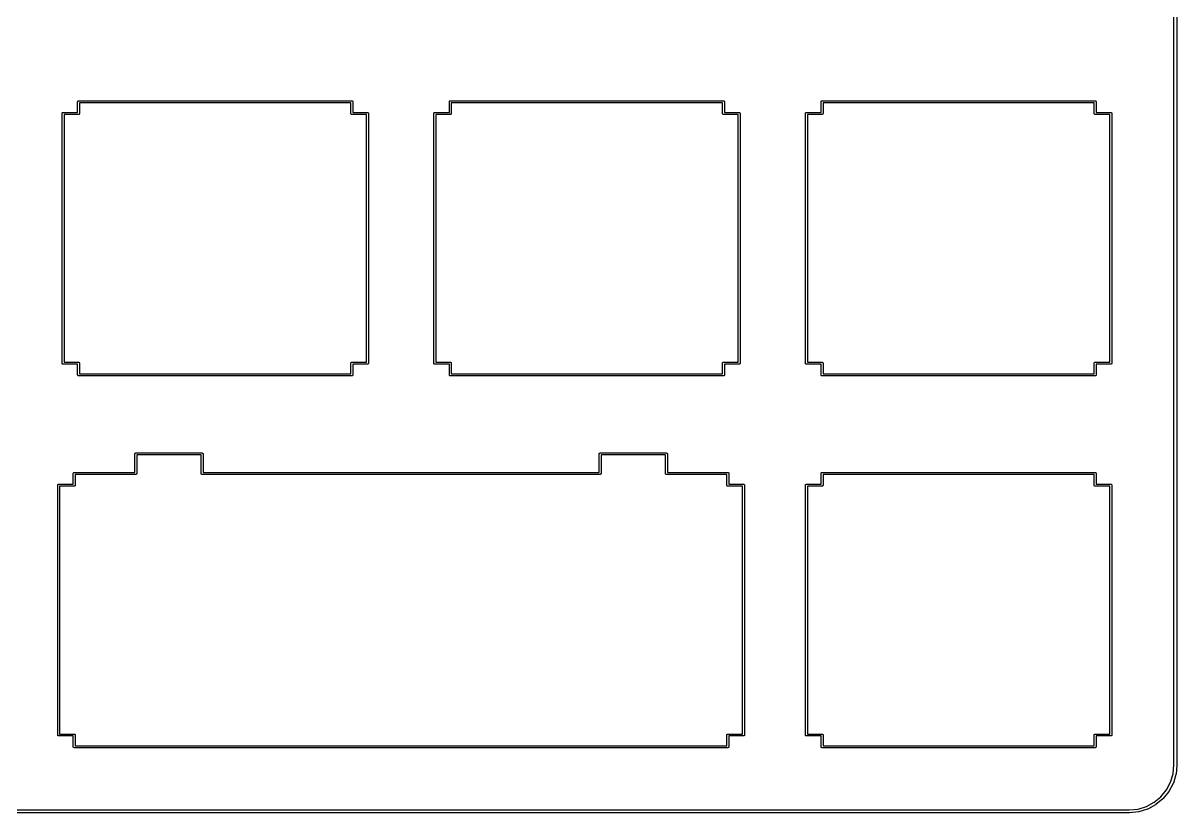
# Model space of a CAD drawing. Extents: x 1.1 to 12.4, y -4.9 to -1.1.
# Drawn here: x 10.112 to 12.441, y -4.909 to -3.316 of the extents above; entities that cross this region are included whole.
import ezdxf

# ---------------------------------------------------------------- set-up
doc = ezdxf.new("R2010")
doc.units = 0
doc.header["$MEASUREMENT"] = 0
doc.layers.add('BLACK', color=7, linetype='CONTINUOUS')

msp = doc.modelspace()

# ---------------------------------------------------------------- linework, layer by layer
at = {"layer": 'BLACK', "linetype": 'CONTINUOUS'}
for p, q in [((12.4405, -1.18736), (12.4405, -4.81264)), ((12.4345, -4.81236), (12.4345, -1.18751)), ((10.2224, -3.47441), (10.2225, -3.47402)), ((10.2224, -3.47451), (10.2224, -3.47441)), ((10.2224, -3.49606), (10.2224, -3.47451)), ((10.2225, -3.47402), (10.2226, -3.47365)), ((10.2226, -3.47365), (10.2228, -3.47331)), ((10.2228, -3.47331), (10.223, -3.47301)), ((10.223, -3.47301), (10.2233, -3.47276)), ((10.2233, -3.47276), (10.2237, -3.47258)), ((10.2237, -3.47258), (10.224, -3.47247)), ((10.224, -3.47247), (10.2243, -3.47244)), ((10.2243, -3.47244), (10.2244, -3.47243)), ((10.2244, -3.47243), (10.2245, -3.47244)), ((10.2245, -3.47244), (10.7755, -3.47244)), ((10.2264, -3.47638), (10.2264, -3.49794)), ((10.7736, -3.47638), (10.2264, -3.47638)), ((10.7736, -3.49794), (10.7736, -3.47638)), ((10.7755, -3.47244), (10.7756, -3.47243)), ((10.7756, -3.47243), (10.7757, -3.47244)), ((10.7757, -3.47244), (10.776, -3.47247)), ((10.776, -3.47247), (10.7763, -3.47258)), ((10.7763, -3.47258), (10.7767, -3.47276)), ((10.7767, -3.47276), (10.777, -3.47301)), ((10.777, -3.47301), (10.7772, -3.47331)), ((10.7772, -3.47331), (10.7774, -3.47365)), ((10.7774, -3.47365), (10.7775, -3.47402)), ((10.7775, -3.47402), (10.7776, -3.47441)), ((10.7776, -3.47441), (10.7776, -3.47451)), ((10.7776, -3.47451), (10.7776, -3.49606)), ((10.9724, -3.47441), (10.9725, -3.47402)), ((10.9724, -3.47451), (10.9724, -3.47441)), ((10.9724, -3.49606), (10.9724, -3.47451)), ((10.9725, -3.47402), (10.9726, -3.47365)), ((10.9726, -3.47365), (10.9728, -3.47331)), ((10.9728, -3.47331), (10.973, -3.47301)), ((10.973, -3.47301), (10.9733, -3.47276)), ((10.9733, -3.47276), (10.9737, -3.47258)), ((10.9737, -3.47258), (10.974, -3.47247)), ((10.974, -3.47247), (10.9743, -3.47244)), ((10.9743, -3.47244), (10.9744, -3.47243)), ((10.9744, -3.47243), (10.9745, -3.47244)), ((10.9745, -3.47244), (11.5255, -3.47244)), ((10.9764, -3.47638), (10.9764, -3.49794)), ((11.5236, -3.47638), (10.9764, -3.47638)), ((11.5236, -3.49794), (11.5236, -3.47638)), ((11.5255, -3.47244), (11.5256, -3.47243)), ((11.5256, -3.47243), (11.5257, -3.47244)), ((11.5257, -3.47244), (11.526, -3.47247)), ((11.526, -3.47247), (11.5263, -3.47258)), ((11.5263, -3.47258), (11.5267, -3.47276)), ((11.5267, -3.47276), (11.527, -3.47301)), ((11.527, -3.47301), (11.5272, -3.47331)), ((11.5272, -3.47331), (11.5274, -3.47365)), ((11.5274, -3.47365), (11.5275, -3.47402)), ((11.5275, -3.47402), (11.5276, -3.47441)), ((11.5276, -3.47441), (11.5276, -3.47451)), ((11.5276, -3.47451), (11.5276, -3.49606)), ((11.7224, -3.47441), (11.7225, -3.47402)), ((11.7224, -3.47451), (11.7224, -3.47441)), ((11.7224, -3.49606), (11.7224, -3.47451)), ((11.7225, -3.47402), (11.7226, -3.47365)), ((11.7226, -3.47365), (11.7228, -3.47331)), ((11.7228, -3.47331), (11.723, -3.47301)), ((11.723, -3.47301), (11.7233, -3.47276)), ((11.7233, -3.47276), (11.7237, -3.47258)), ((11.7237, -3.47258), (11.724, -3.47247)), ((11.724, -3.47247), (11.7243, -3.47244)), ((11.7243, -3.47244), (11.7244, -3.47243)), ((11.7244, -3.47243), (11.7245, -3.47244)), ((11.7245, -3.47244), (12.2755, -3.47244)), ((11.7264, -3.47638), (11.7264, -3.49794)), ((12.2736, -3.47638), (11.7264, -3.47638)), ((12.2736, -3.49794), (12.2736, -3.47638)), ((12.2755, -3.47244), (12.2756, -3.47243)), ((12.2756, -3.47243), (12.2757, -3.47244)), ((12.2757, -3.47244), (12.276, -3.47247)), ((12.276, -3.47247), (12.2763, -3.47258)), ((12.2763, -3.47258), (12.2767, -3.47276)), ((12.2767, -3.47276), (12.277, -3.47301)), ((12.277, -3.47301), (12.2772, -3.47331)), ((12.2772, -3.47331), (12.2774, -3.47365)), ((12.2774, -3.47365), (12.2775, -3.47402)), ((12.2775, -3.47402), (12.2776, -3.47441)), ((12.2776, -3.47441), (12.2776, -3.47451)), ((12.2776, -3.47451), (12.2776, -3.49606)), ((10.1909, -3.49803), (10.191, -3.49765)), ((10.1909, -3.49813), (10.1909, -3.49803)), ((10.1909, -4.00187), (10.1909, -3.49813)), ((10.191, -3.49765), (10.1911, -3.49727)), ((10.1911, -3.49727), (10.1913, -3.49693)), ((10.1913, -3.49693), (10.1915, -3.49663)), ((10.1915, -3.49663), (10.1918, -3.49639)), ((10.1918, -3.49639), (10.1922, -3.4962)), ((10.1922, -3.4962), (10.1925, -3.49609)), ((10.1925, -3.49609), (10.1928, -3.49606)), ((10.1928, -3.49606), (10.1929, -3.49605)), ((10.1929, -3.49605), (10.193, -3.49606)), ((10.193, -3.49606), (10.2224, -3.49606)), ((10.2243, -3.5), (10.1949, -3.5)), ((10.1949, -3.5), (10.1949, -4)), ((10.2244, -3.50001), (10.2243, -3.5)), ((10.2248, -3.49997), (10.2244, -3.50001)), ((10.2252, -3.49986), (10.2248, -3.49997)), ((10.2255, -3.49968), (10.2252, -3.49986)), ((10.2258, -3.49943), (10.2255, -3.49968)), ((10.2261, -3.49913), (10.2258, -3.49943)), ((10.2262, -3.49879), (10.2261, -3.49913)), ((10.2263, -3.49842), (10.2262, -3.49879)), ((10.2264, -3.49813), (10.2263, -3.49842)), ((10.2264, -3.49794), (10.2264, -3.49803)), ((10.2264, -3.49803), (10.2264, -3.49813)), ((10.2264, -3.49813), (10.2264, -3.49813)), ((10.7736, -3.49803), (10.7736, -3.49794)), ((10.7737, -3.49842), (10.7736, -3.49803)), ((10.7738, -3.49879), (10.7737, -3.49842)), ((10.7739, -3.49913), (10.7738, -3.49879)), ((10.7742, -3.49943), (10.7739, -3.49913)), ((10.7745, -3.49968), (10.7742, -3.49943)), ((10.7748, -3.49986), (10.7745, -3.49968)), ((10.7752, -3.49997), (10.7748, -3.49986)), ((10.7756, -3.50001), (10.7752, -3.49997)), ((10.7757, -3.5), (10.7756, -3.50001)), ((10.8051, -3.5), (10.7757, -3.5)), ((10.7776, -3.49606), (10.807, -3.49606)), ((10.8051, -4), (10.8051, -3.5)), ((10.807, -3.49606), (10.8071, -3.49605)), ((10.8071, -3.49605), (10.8072, -3.49606)), ((10.8072, -3.49606), (10.8075, -3.49609)), ((10.8075, -3.49609), (10.8078, -3.4962)), ((10.8078, -3.4962), (10.8082, -3.49639)), ((10.8082, -3.49639), (10.8085, -3.49663)), ((10.8085, -3.49663), (10.8087, -3.49693)), ((10.8087, -3.49693), (10.8089, -3.49727)), ((10.8089, -3.49727), (10.809, -3.49765)), ((10.809, -3.49765), (10.8091, -3.49803)), ((10.8091, -3.49803), (10.8091, -3.49813)), ((10.8091, -3.49813), (10.8091, -4.00187)), ((10.9409, -3.49803), (10.941, -3.49765)), ((10.9409, -3.49813), (10.9409, -3.49803)), ((10.9409, -4.00187), (10.9409, -3.49813)), ((10.941, -3.49765), (10.9411, -3.49727)), ((10.9411, -3.49727), (10.9413, -3.49693)), ((10.9413, -3.49693), (10.9415, -3.49663)), ((10.9415, -3.49663), (10.9418, -3.49639)), ((10.9418, -3.49639), (10.9422, -3.4962)), ((10.9422, -3.4962), (10.9425, -3.49609)), ((10.9425, -3.49609), (10.9428, -3.49606)), ((10.9428, -3.49606), (10.9429, -3.49605)), ((10.9429, -3.49605), (10.943, -3.49606)), ((10.943, -3.49606), (10.9724, -3.49606)), ((10.9743, -3.5), (10.9449, -3.5)), ((10.9449, -3.5), (10.9449, -4)), ((10.9744, -3.50001), (10.9743, -3.5)), ((10.9748, -3.49997), (10.9744, -3.50001)), ((10.9752, -3.49986), (10.9748, -3.49997)), ((10.9755, -3.49968), (10.9752, -3.49986)), ((10.9758, -3.49943), (10.9755, -3.49968)), ((10.9761, -3.49913), (10.9758, -3.49943)), ((10.9762, -3.49879), (10.9761, -3.49913)), ((10.9763, -3.49842), (10.9762, -3.49879)), ((10.9764, -3.49813), (10.9763, -3.49842)), ((10.9764, -3.49794), (10.9764, -3.49803)), ((10.9764, -3.49803), (10.9764, -3.49813)), ((10.9764, -3.49813), (10.9764, -3.49813)), ((11.5236, -3.49803), (11.5236, -3.49794)), ((11.5237, -3.49842), (11.5236, -3.49803)), ((11.5238, -3.49879), (11.5237, -3.49842)), ((11.5239, -3.49913), (11.5238, -3.49879)), ((11.5242, -3.49943), (11.5239, -3.49913)), ((11.5245, -3.49968), (11.5242, -3.49943)), ((11.5248, -3.49986), (11.5245, -3.49968)), ((11.5252, -3.49997), (11.5248, -3.49986)), ((11.5256, -3.50001), (11.5252, -3.49997)), ((11.5257, -3.5), (11.5256, -3.50001)), ((11.5551, -3.5), (11.5257, -3.5)), ((11.5276, -3.49606), (11.557, -3.49606)), ((11.5551, -4), (11.5551, -3.5)), ((11.557, -3.49606), (11.5571, -3.49605)), ((11.5571, -3.49605), (11.5572, -3.49606)), ((11.5572, -3.49606), (11.5575, -3.49609)), ((11.5575, -3.49609), (11.5578, -3.4962)), ((11.5578, -3.4962), (11.5582, -3.49639)), ((11.5582, -3.49639), (11.5585, -3.49663)), ((11.5585, -3.49663), (11.5587, -3.49693)), ((11.5587, -3.49693), (11.5589, -3.49727)), ((11.5589, -3.49727), (11.559, -3.49765)), ((11.559, -3.49765), (11.5591, -3.49803)), ((11.5591, -3.49803), (11.5591, -3.49813)), ((11.5591, -3.49813), (11.5591, -4.00187)), ((11.6909, -3.49803), (11.691, -3.49765)), ((11.6909, -3.49813), (11.6909, -3.49803)), ((11.6909, -4.00187), (11.6909, -3.49813)), ((11.691, -3.49765), (11.6911, -3.49727)), ((11.6911, -3.49727), (11.6913, -3.49693)), ((11.6913, -3.49693), (11.6915, -3.49663)), ((11.6915, -3.49663), (11.6918, -3.49639)), ((11.6918, -3.49639), (11.6922, -3.4962)), ((11.6922, -3.4962), (11.6925, -3.49609)), ((11.6925, -3.49609), (11.6928, -3.49606)), ((11.6928, -3.49606), (11.6929, -3.49605)), ((11.6929, -3.49605), (11.693, -3.49606)), ((11.693, -3.49606), (11.7224, -3.49606)), ((11.7243, -3.5), (11.6949, -3.5)), ((11.6949, -3.5), (11.6949, -4)), ((11.7244, -3.50001), (11.7243, -3.5)), ((11.7248, -3.49997), (11.7244, -3.50001)), ((11.7252, -3.49986), (11.7248, -3.49997)), ((11.7255, -3.49968), (11.7252, -3.49986)), ((11.7258, -3.49943), (11.7255, -3.49968)), ((11.7261, -3.49913), (11.7258, -3.49943)), ((11.7262, -3.49879), (11.7261, -3.49913)), ((11.7263, -3.49842), (11.7262, -3.49879)), ((11.7264, -3.49813), (11.7263, -3.49842)), ((11.7264, -3.49794), (11.7264, -3.49803)), ((11.7264, -3.49803), (11.7264, -3.49813)), ((11.7264, -3.49813), (11.7264, -3.49813)), ((12.2736, -3.49803), (12.2736, -3.49794)), ((12.2737, -3.49842), (12.2736, -3.49803)), ((12.2738, -3.49879), (12.2737, -3.49842)), ((12.2739, -3.49913), (12.2738, -3.49879)), ((12.2742, -3.49943), (12.2739, -3.49913)), ((12.2745, -3.49968), (12.2742, -3.49943)), ((12.2748, -3.49986), (12.2745, -3.49968)), ((12.2752, -3.49997), (12.2748, -3.49986)), ((12.2756, -3.50001), (12.2752, -3.49997)), ((12.2757, -3.5), (12.2756, -3.50001)), ((12.3051, -3.5), (12.2757, -3.5)), ((12.2776, -3.49606), (12.307, -3.49606)), ((12.3051, -4), (12.3051, -3.5)), ((12.307, -3.49606), (12.3071, -3.49605)), ((12.3071, -3.49605), (12.3072, -3.49606)), ((12.3072, -3.49606), (12.3075, -3.49609)), ((12.3075, -3.49609), (12.3078, -3.4962)), ((12.3078, -3.4962), (12.3082, -3.49639)), ((12.3082, -3.49639), (12.3085, -3.49663)), ((12.3085, -3.49663), (12.3087, -3.49693)), ((12.3087, -3.49693), (12.3089, -3.49727)), ((12.3089, -3.49727), (12.309, -3.49765)), ((12.309, -3.49765), (12.3091, -3.49803)), ((12.3091, -3.49803), (12.3091, -3.49813)), ((12.3091, -3.49813), (12.3091, -4.00187)), ((10.1909, -4.00197), (10.1909, -4.00187)), ((10.191, -4.00235), (10.1909, -4.00197)), ((10.1911, -4.00273), (10.191, -4.00235)), ((10.1913, -4.00307), (10.1911, -4.00273)), ((10.1915, -4.00337), (10.1913, -4.00307)), ((10.1918, -4.00361), (10.1915, -4.00337)), ((10.1922, -4.0038), (10.1918, -4.00361)), ((10.1925, -4.00391), (10.1922, -4.0038)), ((10.1928, -4.00394), (10.1925, -4.00391)), ((10.1929, -4.00395), (10.1928, -4.00394)), ((10.193, -4.00394), (10.1929, -4.00395)), ((10.2224, -4.00394), (10.193, -4.00394)), ((10.1949, -4), (10.2243, -4)), ((10.2224, -4.02549), (10.2224, -4.00394)), ((10.2243, -4), (10.2244, -3.99999)), ((10.2244, -3.99999), (10.2245, -4)), ((10.2245, -4), (10.2248, -4.00003)), ((10.2248, -4.00003), (10.2252, -4.00014)), ((10.2252, -4.00014), (10.2255, -4.00032)), ((10.2255, -4.00032), (10.2258, -4.00057)), ((10.2258, -4.00057), (10.2261, -4.00087)), ((10.2261, -4.00087), (10.2262, -4.00121)), ((10.2262, -4.00121), (10.2263, -4.00158)), ((10.2263, -4.00158), (10.2264, -4.00197)), ((10.2264, -4.00197), (10.2264, -4.00206)), ((10.2264, -4.00206), (10.2264, -4.02362)), ((10.7736, -4.00197), (10.7737, -4.00158)), ((10.7736, -4.00207), (10.7736, -4.00197)), ((10.7736, -4.02362), (10.7736, -4.00207)), ((10.7737, -4.00158), (10.7738, -4.00121)), ((10.7738, -4.00121), (10.7739, -4.00087)), ((10.7739, -4.00087), (10.7742, -4.00057)), ((10.7742, -4.00057), (10.7745, -4.00032)), ((10.7745, -4.00032), (10.7748, -4.00014)), ((10.7748, -4.00014), (10.7752, -4.00003)), ((10.7752, -4.00003), (10.7755, -4)), ((10.7755, -4), (10.7756, -3.99999)), ((10.7756, -3.99999), (10.7757, -4)), ((10.7757, -4), (10.8051, -4)), ((10.807, -4.00394), (10.7776, -4.00394)), ((10.7776, -4.00394), (10.7776, -4.02549)), ((10.8071, -4.00395), (10.807, -4.00394)), ((10.8072, -4.00394), (10.8071, -4.00395)), ((10.8075, -4.00391), (10.8072, -4.00394)), ((10.8078, -4.0038), (10.8075, -4.00391)), ((10.8082, -4.00361), (10.8078, -4.0038)), ((10.8085, -4.00337), (10.8082, -4.00361)), ((10.8087, -4.00307), (10.8085, -4.00337)), ((10.8089, -4.00273), (10.8087, -4.00307)), ((10.809, -4.00235), (10.8089, -4.00273)), ((10.8091, -4.00197), (10.809, -4.00235)), ((10.8091, -4.00187), (10.8091, -4.00197)), ((10.9409, -4.00197), (10.9409, -4.00187)), ((10.941, -4.00235), (10.9409, -4.00197)), ((10.9411, -4.00273), (10.941, -4.00235)), ((10.9413, -4.00307), (10.9411, -4.00273)), ((10.9415, -4.00337), (10.9413, -4.00307)), ((10.9418, -4.00361), (10.9415, -4.00337)), ((10.9422, -4.0038), (10.9418, -4.00361)), ((10.9425, -4.00391), (10.9422, -4.0038)), ((10.9428, -4.00394), (10.9425, -4.00391)), ((10.9429, -4.00395), (10.9428, -4.00394)), ((10.943, -4.00394), (10.9429, -4.00395)), ((10.9724, -4.00394), (10.943, -4.00394)), ((10.9449, -4), (10.9743, -4)), ((10.9724, -4.02549), (10.9724, -4.00394)), ((10.9743, -4), (10.9744, -3.99999)), ((10.9744, -3.99999), (10.9745, -4)), ((10.9745, -4), (10.9748, -4.00003)), ((10.9748, -4.00003), (10.9752, -4.00014)), ((10.9752, -4.00014), (10.9755, -4.00032)), ((10.9755, -4.00032), (10.9758, -4.00057)), ((10.9758, -4.00057), (10.9761, -4.00087)), ((10.9761, -4.00087), (10.9762, -4.00121)), ((10.9762, -4.00121), (10.9763, -4.00158)), ((10.9763, -4.00158), (10.9764, -4.00197)), ((10.9764, -4.00197), (10.9764, -4.00206)), ((10.9764, -4.00206), (10.9764, -4.02362)), ((11.5236, -4.00197), (11.5237, -4.00158)), ((11.5236, -4.00207), (11.5236, -4.00197)), ((11.5236, -4.02362), (11.5236, -4.00207)), ((11.5237, -4.00158), (11.5238, -4.00121)), ((11.5238, -4.00121), (11.5239, -4.00087)), ((11.5239, -4.00087), (11.5242, -4.00057)), ((11.5242, -4.00057), (11.5245, -4.00032)), ((11.5245, -4.00032), (11.5248, -4.00014)), ((11.5248, -4.00014), (11.5252, -4.00003)), ((11.5252, -4.00003), (11.5255, -4)), ((11.5255, -4), (11.5256, -3.99999)), ((11.5256, -3.99999), (11.5257, -4)), ((11.5257, -4), (11.5551, -4)), ((11.557, -4.00394), (11.5276, -4.00394)), ((11.5276, -4.00394), (11.5276, -4.02549)), ((11.5571, -4.00395), (11.557, -4.00394)), ((11.5572, -4.00394), (11.5571, -4.00395)), ((11.5575, -4.00391), (11.5572, -4.00394)), ((11.5578, -4.0038), (11.5575, -4.00391)), ((11.5582, -4.00361), (11.5578, -4.0038)), ((11.5585, -4.00337), (11.5582, -4.00361)), ((11.5587, -4.00307), (11.5585, -4.00337)), ((11.5589, -4.00273), (11.5587, -4.00307)), ((11.559, -4.00235), (11.5589, -4.00273)), ((11.5591, -4.00197), (11.559, -4.00235)), ((11.5591, -4.00187), (11.5591, -4.00197)), ((11.6909, -4.00197), (11.6909, -4.00187)), ((11.691, -4.00235), (11.6909, -4.00197)), ((11.6911, -4.00273), (11.691, -4.00235)), ((11.6913, -4.00307), (11.6911, -4.00273)), ((11.6915, -4.00337), (11.6913, -4.00307)), ((11.6918, -4.00361), (11.6915, -4.00337)), ((11.6922, -4.0038), (11.6918, -4.00361)), ((11.6925, -4.00391), (11.6922, -4.0038)), ((11.6928, -4.00394), (11.6925, -4.00391)), ((11.6929, -4.00395), (11.6928, -4.00394)), ((11.693, -4.00394), (11.6929, -4.00395)), ((11.7224, -4.00394), (11.693, -4.00394)), ((11.6949, -4), (11.7243, -4)), ((11.7224, -4.02549), (11.7224, -4.00394)), ((11.7243, -4), (11.7244, -3.99999)), ((11.7244, -3.99999), (11.7245, -4)), ((11.7245, -4), (11.7248, -4.00003)), ((11.7248, -4.00003), (11.7252, -4.00014)), ((11.7252, -4.00014), (11.7255, -4.00032)), ((11.7255, -4.00032), (11.7258, -4.00057)), ((11.7258, -4.00057), (11.7261, -4.00087)), ((11.7261, -4.00087), (11.7262, -4.00121)), ((11.7262, -4.00121), (11.7263, -4.00158)), ((11.7263, -4.00158), (11.7264, -4.00197)), ((11.7264, -4.00197), (11.7264, -4.00206)), ((11.7264, -4.00206), (11.7264, -4.02362)), ((12.2736, -4.00197), (12.2737, -4.00158)), ((12.2736, -4.00207), (12.2736, -4.00197)), ((12.2736, -4.02362), (12.2736, -4.00207)), ((12.2737, -4.00158), (12.2738, -4.00121)), ((12.2738, -4.00121), (12.2739, -4.00087)), ((12.2739, -4.00087), (12.2742, -4.00057)), ((12.2742, -4.00057), (12.2745, -4.00032)), ((12.2745, -4.00032), (12.2748, -4.00014)), ((12.2748, -4.00014), (12.2752, -4.00003)), ((12.2752, -4.00003), (12.2755, -4)), ((12.2755, -4), (12.2756, -3.99999)), ((12.2756, -3.99999), (12.2757, -4)), ((12.2757, -4), (12.3051, -4)), ((12.307, -4.00394), (12.2776, -4.00394)), ((12.2776, -4.00394), (12.2776, -4.02549)), ((12.3071, -4.00395), (12.307, -4.00394)), ((12.3072, -4.00394), (12.3071, -4.00395)), ((12.3075, -4.00391), (12.3072, -4.00394)), ((12.3078, -4.0038), (12.3075, -4.00391)), ((12.3082, -4.00361), (12.3078, -4.0038)), ((12.3085, -4.00337), (12.3082, -4.00361)), ((12.3087, -4.00307), (12.3085, -4.00337)), ((12.3089, -4.00273), (12.3087, -4.00307)), ((12.309, -4.00235), (12.3089, -4.00273)), ((12.3091, -4.00197), (12.309, -4.00235)), ((12.3091, -4.00187), (12.3091, -4.00197)), ((10.2224, -4.02559), (10.2224, -4.02549)), ((10.2225, -4.02598), (10.2224, -4.02559)), ((10.2226, -4.02635), (10.2225, -4.02598)), ((10.2228, -4.02669), (10.2226, -4.02635)), ((10.223, -4.02699), (10.2228, -4.02669)), ((10.2233, -4.02724), (10.223, -4.02699)), ((10.2237, -4.02742), (10.2233, -4.02724)), ((10.224, -4.02753), (10.2237, -4.02742)), ((10.2243, -4.02756), (10.224, -4.02753)), ((10.2244, -4.02757), (10.2243, -4.02756)), ((10.2245, -4.02756), (10.2244, -4.02757)), ((10.7755, -4.02756), (10.2245, -4.02756)), ((10.2264, -4.02362), (10.7736, -4.02362)), ((10.7756, -4.02757), (10.7755, -4.02756)), ((10.7757, -4.02756), (10.7756, -4.02757)), ((10.776, -4.02753), (10.7757, -4.02756)), ((10.7763, -4.02742), (10.776, -4.02753)), ((10.7767, -4.02724), (10.7763, -4.02742)), ((10.777, -4.02699), (10.7767, -4.02724)), ((10.7772, -4.02669), (10.777, -4.02699)), ((10.7774, -4.02635), (10.7772, -4.02669)), ((10.7775, -4.02598), (10.7774, -4.02635)), ((10.7776, -4.02559), (10.7775, -4.02598)), ((10.7776, -4.02549), (10.7776, -4.02559)), ((10.9724, -4.02559), (10.9724, -4.02549)), ((10.9725, -4.02598), (10.9724, -4.02559)), ((10.9726, -4.02635), (10.9725, -4.02598)), ((10.9728, -4.02669), (10.9726, -4.02635)), ((10.973, -4.02699), (10.9728, -4.02669)), ((10.9733, -4.02724), (10.973, -4.02699)), ((10.9737, -4.02742), (10.9733, -4.02724)), ((10.974, -4.02753), (10.9737, -4.02742)), ((10.9743, -4.02756), (10.974, -4.02753)), ((10.9744, -4.02757), (10.9743, -4.02756)), ((10.9745, -4.02756), (10.9744, -4.02757)), ((11.5255, -4.02756), (10.9745, -4.02756)), ((10.9764, -4.02362), (11.5236, -4.02362)), ((11.5256, -4.02757), (11.5255, -4.02756)), ((11.5257, -4.02756), (11.5256, -4.02757)), ((11.526, -4.02753), (11.5257, -4.02756)), ((11.5263, -4.02742), (11.526, -4.02753)), ((11.5267, -4.02724), (11.5263, -4.02742)), ((11.527, -4.02699), (11.5267, -4.02724)), ((11.5272, -4.02669), (11.527, -4.02699)), ((11.5274, -4.02635), (11.5272, -4.02669)), ((11.5275, -4.02598), (11.5274, -4.02635)), ((11.5276, -4.02559), (11.5275, -4.02598)), ((11.5276, -4.02549), (11.5276, -4.02559)), ((11.7224, -4.02559), (11.7224, -4.02549)), ((11.7225, -4.02598), (11.7224, -4.02559)), ((11.7226, -4.02635), (11.7225, -4.02598)), ((11.7228, -4.02669), (11.7226, -4.02635)), ((11.723, -4.02699), (11.7228, -4.02669)), ((11.7233, -4.02724), (11.723, -4.02699)), ((11.7237, -4.02742), (11.7233, -4.02724)), ((11.724, -4.02753), (11.7237, -4.02742)), ((11.7243, -4.02756), (11.724, -4.02753)), ((11.7244, -4.02757), (11.7243, -4.02756)), ((11.7245, -4.02756), (11.7244, -4.02757)), ((12.2755, -4.02756), (11.7245, -4.02756)), ((11.7264, -4.02362), (12.2736, -4.02362)), ((12.2756, -4.02757), (12.2755, -4.02756)), ((12.2757, -4.02756), (12.2756, -4.02757)), ((12.276, -4.02753), (12.2757, -4.02756)), ((12.2763, -4.02742), (12.276, -4.02753)), ((12.2767, -4.02724), (12.2763, -4.02742)), ((12.277, -4.02699), (12.2767, -4.02724)), ((12.2772, -4.02669), (12.277, -4.02699)), ((12.2774, -4.02635), (12.2772, -4.02669)), ((12.2775, -4.02598), (12.2774, -4.02635)), ((12.2776, -4.02559), (12.2775, -4.02598)), ((12.2776, -4.02549), (12.2776, -4.02559)), ((10.3376, -4.18465), (10.3378, -4.18428)), ((10.3376, -4.18504), (10.3376, -4.18465)), ((10.3376, -4.18514), (10.3376, -4.18504)), ((10.3376, -4.22244), (10.3376, -4.18514)), ((10.3378, -4.18428), (10.3379, -4.18394)), ((10.3379, -4.18394), (10.3382, -4.18364)), ((10.3382, -4.18364), (10.3385, -4.18339)), ((10.3385, -4.18339), (10.3388, -4.18321)), ((10.3388, -4.18321), (10.3392, -4.1831)), ((10.3392, -4.1831), (10.3395, -4.18307)), ((10.3395, -4.18307), (10.3396, -4.18306)), ((10.3396, -4.18306), (10.3397, -4.18307)), ((10.3397, -4.18307), (10.4733, -4.18307)), ((10.4715, -4.18701), (10.3416, -4.18701)), ((10.3416, -4.18701), (10.3416, -4.22431)), ((10.4715, -4.22431), (10.4715, -4.18701)), ((10.4733, -4.18307), (10.4734, -4.18306)), ((10.4734, -4.18306), (10.4735, -4.18307)), ((10.4735, -4.18307), (10.4738, -4.1831)), ((10.4738, -4.1831), (10.4742, -4.18321)), ((10.4742, -4.18321), (10.4745, -4.18339)), ((10.4745, -4.18339), (10.4748, -4.18364)), ((10.4748, -4.18364), (10.4751, -4.18394)), ((10.4751, -4.18394), (10.4753, -4.18428)), ((10.4753, -4.18428), (10.4754, -4.18465)), ((10.4754, -4.18465), (10.4754, -4.18504)), ((10.4754, -4.18504), (10.4754, -4.18514)), ((10.4754, -4.18514), (10.4754, -4.22244)), ((11.2746, -4.18465), (11.2747, -4.18428)), ((11.2746, -4.18504), (11.2746, -4.18465)), ((11.2746, -4.18514), (11.2746, -4.18504)), ((11.2746, -4.22244), (11.2746, -4.18514)), ((11.2747, -4.18428), (11.2749, -4.18394)), ((11.2749, -4.18394), (11.2752, -4.18364)), ((11.2752, -4.18364), (11.2755, -4.18339)), ((11.2755, -4.18339), (11.2758, -4.18321)), ((11.2758, -4.18321), (11.2762, -4.1831)), ((11.2762, -4.1831), (11.2765, -4.18307)), ((11.2765, -4.18307), (11.2766, -4.18306)), ((11.2766, -4.18306), (11.2767, -4.18307)), ((11.2767, -4.18307), (11.4103, -4.18307)), ((11.2785, -4.18701), (11.2785, -4.22431)), ((11.4084, -4.18701), (11.2785, -4.18701)), ((11.4084, -4.22431), (11.4084, -4.18701)), ((11.4103, -4.18307), (11.4104, -4.18306)), ((11.4104, -4.18306), (11.4105, -4.18307)), ((11.4105, -4.18307), (11.4108, -4.1831)), ((11.4108, -4.1831), (11.4112, -4.18321)), ((11.4112, -4.18321), (11.4115, -4.18339)), ((11.4115, -4.18339), (11.4118, -4.18364)), ((11.4118, -4.18364), (11.4121, -4.18394)), ((11.4121, -4.18394), (11.4122, -4.18428)), ((11.4122, -4.18428), (11.4124, -4.18465)), ((11.4124, -4.18465), (11.4124, -4.18504)), ((11.4124, -4.18504), (11.4124, -4.18514)), ((11.4124, -4.18514), (11.4124, -4.22244)), ((10.2136, -4.22402), (10.2137, -4.22365)), ((10.2136, -4.22441), (10.2136, -4.22402)), ((10.2136, -4.22451), (10.2136, -4.22441)), ((10.2136, -4.24606), (10.2136, -4.22451)), ((10.2137, -4.22365), (10.2139, -4.22331)), ((10.2139, -4.22331), (10.2142, -4.22301)), ((10.2142, -4.22301), (10.2145, -4.22276)), ((10.2145, -4.22276), (10.2148, -4.22258)), ((10.2148, -4.22258), (10.2152, -4.22247)), ((10.2152, -4.22247), (10.2155, -4.22244)), ((10.2155, -4.22244), (10.2156, -4.22243)), ((10.2156, -4.22243), (10.2156, -4.22244)), ((10.2156, -4.22244), (10.3376, -4.22244)), ((10.3395, -4.22638), (10.2175, -4.22638)), ((10.2175, -4.22638), (10.2175, -4.24794)), ((10.3396, -4.22639), (10.3395, -4.22638)), ((10.34, -4.22635), (10.3396, -4.22639)), ((10.3403, -4.22624), (10.34, -4.22635)), ((10.3407, -4.22605), (10.3403, -4.22624)), ((10.341, -4.22581), (10.3407, -4.22605)), ((10.3412, -4.22551), (10.341, -4.22581)), ((10.3414, -4.22517), (10.3412, -4.22551)), ((10.3415, -4.2248), (10.3414, -4.22517)), ((10.3416, -4.22451), (10.3415, -4.2248)), ((10.3416, -4.22431), (10.3416, -4.22441)), ((10.3416, -4.22441), (10.3416, -4.22451)), ((10.3416, -4.22451), (10.3416, -4.22451)), ((10.4715, -4.22441), (10.4715, -4.22431)), ((10.4715, -4.2248), (10.4715, -4.22441)), ((10.4716, -4.22517), (10.4715, -4.2248)), ((10.4718, -4.22551), (10.4716, -4.22517)), ((10.472, -4.22581), (10.4718, -4.22551)), ((10.4723, -4.22605), (10.472, -4.22581)), ((10.4727, -4.22624), (10.4723, -4.22605)), ((10.4731, -4.22635), (10.4727, -4.22624)), ((10.4734, -4.22639), (10.4731, -4.22635)), ((10.4735, -4.22638), (10.4734, -4.22639)), ((11.2765, -4.22638), (10.4735, -4.22638)), ((10.4754, -4.22244), (11.2746, -4.22244)), ((11.2766, -4.22639), (11.2765, -4.22638)), ((11.2769, -4.22635), (11.2766, -4.22639)), ((11.2773, -4.22624), (11.2769, -4.22635)), ((11.2777, -4.22605), (11.2773, -4.22624)), ((11.278, -4.22581), (11.2777, -4.22605)), ((11.2782, -4.22551), (11.278, -4.22581)), ((11.2784, -4.22517), (11.2782, -4.22551)), ((11.2785, -4.2248), (11.2784, -4.22517)), ((11.2785, -4.22431), (11.2785, -4.22441)), ((11.2785, -4.22441), (11.2785, -4.22451)), ((11.2785, -4.22451), (11.2785, -4.22451)), ((11.2785, -4.22451), (11.2785, -4.2248)), ((11.4084, -4.22441), (11.4084, -4.22431)), ((11.4085, -4.2248), (11.4084, -4.22441)), ((11.4086, -4.22517), (11.4085, -4.2248)), ((11.4088, -4.22551), (11.4086, -4.22517)), ((11.409, -4.22581), (11.4088, -4.22551)), ((11.4093, -4.22605), (11.409, -4.22581)), ((11.4097, -4.22624), (11.4093, -4.22605)), ((11.41, -4.22635), (11.4097, -4.22624)), ((11.4104, -4.22639), (11.41, -4.22635)), ((11.4105, -4.22638), (11.4104, -4.22639)), ((11.5325, -4.22638), (11.4105, -4.22638)), ((11.4124, -4.22244), (11.5344, -4.22244)), ((11.5325, -4.24794), (11.5325, -4.22638)), ((11.5344, -4.22244), (11.5344, -4.22243)), ((11.5344, -4.22243), (11.5345, -4.22244)), ((11.5345, -4.22244), (11.5348, -4.22247)), ((11.5348, -4.22247), (11.5352, -4.22258)), ((11.5352, -4.22258), (11.5355, -4.22276)), ((11.5355, -4.22276), (11.5358, -4.22301)), ((11.5358, -4.22301), (11.5361, -4.22331)), ((11.5361, -4.22331), (11.5363, -4.22365)), ((11.5363, -4.22365), (11.5364, -4.22402)), ((11.5364, -4.22402), (11.5364, -4.22441)), ((11.5364, -4.22441), (11.5364, -4.22451)), ((11.5364, -4.22451), (11.5364, -4.24606)), ((11.7224, -4.22441), (11.7225, -4.22402)), ((11.7224, -4.22451), (11.7224, -4.22441)), ((11.7224, -4.24606), (11.7224, -4.22451)), ((11.7225, -4.22402), (11.7226, -4.22365)), ((11.7226, -4.22365), (11.7228, -4.22331)), ((11.7228, -4.22331), (11.723, -4.22301)), ((11.723, -4.22301), (11.7233, -4.22276)), ((11.7233, -4.22276), (11.7237, -4.22258)), ((11.7237, -4.22258), (11.724, -4.22247)), ((11.724, -4.22247), (11.7243, -4.22244)), ((11.7243, -4.22244), (11.7244, -4.22243)), ((11.7244, -4.22243), (11.7245, -4.22244)), ((11.7245, -4.22244), (12.2755, -4.22244)), ((11.7264, -4.22638), (11.7264, -4.24794)), ((12.2736, -4.22638), (11.7264, -4.22638)), ((12.2736, -4.24794), (12.2736, -4.22638)), ((12.2755, -4.22244), (12.2756, -4.22243)), ((12.2756, -4.22243), (12.2757, -4.22244)), ((12.2757, -4.22244), (12.276, -4.22247)), ((12.276, -4.22247), (12.2763, -4.22258)), ((12.2763, -4.22258), (12.2767, -4.22276)), ((12.2767, -4.22276), (12.277, -4.22301)), ((12.277, -4.22301), (12.2772, -4.22331)), ((12.2772, -4.22331), (12.2774, -4.22365)), ((12.2774, -4.22365), (12.2775, -4.22402)), ((12.2775, -4.22402), (12.2776, -4.22441)), ((12.2776, -4.22441), (12.2776, -4.22451)), ((12.2776, -4.22451), (12.2776, -4.24606)), ((10.1821, -4.24765), (10.1822, -4.24727)), ((10.1821, -4.24803), (10.1821, -4.24765)), ((10.1821, -4.24813), (10.1821, -4.24803)), ((10.1821, -4.75187), (10.1821, -4.24813)), ((10.1822, -4.24727), (10.1824, -4.24693)), ((10.1824, -4.24693), (10.1827, -4.24663)), ((10.1827, -4.24663), (10.183, -4.24639)), ((10.183, -4.24639), (10.1833, -4.2462)), ((10.1833, -4.2462), (10.1837, -4.24609)), ((10.1837, -4.24609), (10.184, -4.24606)), ((10.184, -4.24606), (10.1841, -4.24605)), ((10.1841, -4.24605), (10.1842, -4.24606)), ((10.1842, -4.24606), (10.2136, -4.24606)), ((10.2155, -4.25), (10.186, -4.25)), ((10.186, -4.25), (10.186, -4.75)), ((10.2156, -4.25001), (10.2155, -4.25)), ((10.2159, -4.24997), (10.2156, -4.25001)), ((10.2163, -4.24986), (10.2159, -4.24997)), ((10.2167, -4.24968), (10.2163, -4.24986)), ((10.2169, -4.24943), (10.2167, -4.24968)), ((10.2172, -4.24913), (10.2169, -4.24943)), ((10.2174, -4.24879), (10.2172, -4.24913)), ((10.2175, -4.24842), (10.2174, -4.24879)), ((10.2175, -4.24794), (10.2175, -4.24803)), ((10.2175, -4.24803), (10.2175, -4.24813)), ((10.2175, -4.24813), (10.2175, -4.24813)), ((10.2175, -4.24813), (10.2175, -4.24842)), ((11.5325, -4.24803), (11.5325, -4.24794)), ((11.5325, -4.24842), (11.5325, -4.24803)), ((11.5326, -4.24879), (11.5325, -4.24842)), ((11.5328, -4.24913), (11.5326, -4.24879)), ((11.5331, -4.24943), (11.5328, -4.24913)), ((11.5333, -4.24968), (11.5331, -4.24943)), ((11.5337, -4.24986), (11.5333, -4.24968)), ((11.5341, -4.24997), (11.5337, -4.24986)), ((11.5344, -4.25001), (11.5341, -4.24997)), ((11.5345, -4.25), (11.5344, -4.25001)), ((11.564, -4.25), (11.5345, -4.25)), ((11.5364, -4.24606), (11.5658, -4.24606)), ((11.564, -4.75), (11.564, -4.25)), ((11.5658, -4.24606), (11.5659, -4.24605)), ((11.5659, -4.24605), (11.566, -4.24606)), ((11.566, -4.24606), (11.5663, -4.24609)), ((11.5663, -4.24609), (11.5667, -4.2462)), ((11.5667, -4.2462), (11.567, -4.24639)), ((11.567, -4.24639), (11.5673, -4.24663)), ((11.5673, -4.24663), (11.5676, -4.24693)), ((11.5676, -4.24693), (11.5678, -4.24727)), ((11.5678, -4.24727), (11.5679, -4.24765)), ((11.5679, -4.24765), (11.5679, -4.24803)), ((11.5679, -4.24803), (11.5679, -4.24813)), ((11.5679, -4.24813), (11.5679, -4.75187)), ((11.6909, -4.24803), (11.691, -4.24765)), ((11.6909, -4.24813), (11.6909, -4.24803)), ((11.6909, -4.75187), (11.6909, -4.24813)), ((11.691, -4.24765), (11.6911, -4.24727)), ((11.6911, -4.24727), (11.6913, -4.24693)), ((11.6913, -4.24693), (11.6915, -4.24663)), ((11.6915, -4.24663), (11.6918, -4.24639)), ((11.6918, -4.24639), (11.6922, -4.2462)), ((11.6922, -4.2462), (11.6925, -4.24609)), ((11.6925, -4.24609), (11.6928, -4.24606)), ((11.6928, -4.24606), (11.6929, -4.24605)), ((11.6929, -4.24605), (11.693, -4.24606)), ((11.693, -4.24606), (11.7224, -4.24606)), ((11.7243, -4.25), (11.6949, -4.25)), ((11.6949, -4.25), (11.6949, -4.75)), ((11.7244, -4.25001), (11.7243, -4.25)), ((11.7248, -4.24997), (11.7244, -4.25001)), ((11.7252, -4.24986), (11.7248, -4.24997)), ((11.7255, -4.24968), (11.7252, -4.24986)), ((11.7258, -4.24943), (11.7255, -4.24968)), ((11.7261, -4.24913), (11.7258, -4.24943)), ((11.7262, -4.24879), (11.7261, -4.24913)), ((11.7263, -4.24842), (11.7262, -4.24879)), ((11.7264, -4.24813), (11.7263, -4.24842)), ((11.7264, -4.24794), (11.7264, -4.24803)), ((11.7264, -4.24803), (11.7264, -4.24813)), ((11.7264, -4.24813), (11.7264, -4.24813)), ((12.2736, -4.24803), (12.2736, -4.24794)), ((12.2737, -4.24842), (12.2736, -4.24803)), ((12.2738, -4.24879), (12.2737, -4.24842)), ((12.2739, -4.24913), (12.2738, -4.24879)), ((12.2742, -4.24943), (12.2739, -4.24913)), ((12.2745, -4.24968), (12.2742, -4.24943)), ((12.2748, -4.24986), (12.2745, -4.24968)), ((12.2752, -4.24997), (12.2748, -4.24986)), ((12.2756, -4.25001), (12.2752, -4.24997)), ((12.2757, -4.25), (12.2756, -4.25001)), ((12.3051, -4.25), (12.2757, -4.25)), ((12.2776, -4.24606), (12.307, -4.24606)), ((12.3051, -4.75), (12.3051, -4.25)), ((12.307, -4.24606), (12.3071, -4.24605)), ((12.3071, -4.24605), (12.3072, -4.24606)), ((12.3072, -4.24606), (12.3075, -4.24609)), ((12.3075, -4.24609), (12.3078, -4.2462)), ((12.3078, -4.2462), (12.3082, -4.24639)), ((12.3082, -4.24639), (12.3085, -4.24663)), ((12.3085, -4.24663), (12.3087, -4.24693)), ((12.3087, -4.24693), (12.3089, -4.24727)), ((12.3089, -4.24727), (12.309, -4.24765)), ((12.309, -4.24765), (12.3091, -4.24803)), ((12.3091, -4.24803), (12.3091, -4.24813)), ((12.3091, -4.24813), (12.3091, -4.75187)), ((10.1821, -4.75197), (10.1821, -4.75187)), ((10.1821, -4.75235), (10.1821, -4.75197)), ((10.1822, -4.75273), (10.1821, -4.75235)), ((10.1824, -4.75307), (10.1822, -4.75273)), ((10.1827, -4.75337), (10.1824, -4.75307)), ((10.183, -4.75361), (10.1827, -4.75337)), ((10.1833, -4.7538), (10.183, -4.75361)), ((10.1837, -4.75391), (10.1833, -4.7538)), ((10.184, -4.75394), (10.1837, -4.75391)), ((10.1841, -4.75395), (10.184, -4.75394)), ((10.1842, -4.75394), (10.1841, -4.75395)), ((10.2136, -4.75394), (10.1842, -4.75394)), ((10.186, -4.75), (10.2155, -4.75)), ((10.2136, -4.77549), (10.2136, -4.75394)), ((10.2155, -4.75), (10.2156, -4.74999)), ((10.2156, -4.74999), (10.2156, -4.75)), ((10.2156, -4.75), (10.2159, -4.75003)), ((10.2159, -4.75003), (10.2163, -4.75014)), ((10.2163, -4.75014), (10.2167, -4.75032)), ((10.2167, -4.75032), (10.2169, -4.75057)), ((10.2169, -4.75057), (10.2172, -4.75087)), ((10.2172, -4.75087), (10.2174, -4.75121)), ((10.2174, -4.75121), (10.2175, -4.75158)), ((10.2175, -4.75158), (10.2175, -4.75197)), ((10.2175, -4.75197), (10.2175, -4.75206)), ((10.2175, -4.75206), (10.2175, -4.77362)), ((11.5325, -4.75158), (11.5326, -4.75121)), ((11.5325, -4.75197), (11.5325, -4.75158)), ((11.5325, -4.75207), (11.5325, -4.75197)), ((11.5325, -4.77362), (11.5325, -4.75207)), ((11.5326, -4.75121), (11.5328, -4.75087)), ((11.5328, -4.75087), (11.5331, -4.75057)), ((11.5331, -4.75057), (11.5333, -4.75032)), ((11.5333, -4.75032), (11.5337, -4.75014)), ((11.5337, -4.75014), (11.5341, -4.75003)), ((11.5341, -4.75003), (11.5344, -4.75)), ((11.5344, -4.75), (11.5344, -4.74999)), ((11.5344, -4.74999), (11.5345, -4.75)), ((11.5344, -4.75), (11.5344, -4.75)), ((11.5345, -4.75), (11.564, -4.75)), ((11.5658, -4.75394), (11.5364, -4.75394)), ((11.5364, -4.75394), (11.5364, -4.77549)), ((11.5659, -4.75395), (11.5658, -4.75394)), ((11.566, -4.75394), (11.5659, -4.75395)), ((11.5663, -4.75391), (11.566, -4.75394)), ((11.5667, -4.7538), (11.5663, -4.75391)), ((11.567, -4.75361), (11.5667, -4.7538)), ((11.5673, -4.75337), (11.567, -4.75361)), ((11.5676, -4.75307), (11.5673, -4.75337)), ((11.5678, -4.75273), (11.5676, -4.75307)), ((11.5679, -4.75235), (11.5678, -4.75273)), ((11.5679, -4.75187), (11.5679, -4.75197)), ((11.5679, -4.75197), (11.5679, -4.75235)), ((11.6909, -4.75197), (11.6909, -4.75187)), ((11.691, -4.75235), (11.6909, -4.75197)), ((11.6911, -4.75273), (11.691, -4.75235)), ((11.6913, -4.75307), (11.6911, -4.75273)), ((11.6915, -4.75337), (11.6913, -4.75307)), ((11.6918, -4.75361), (11.6915, -4.75337)), ((11.6922, -4.7538), (11.6918, -4.75361)), ((11.6925, -4.75391), (11.6922, -4.7538)), ((11.6928, -4.75394), (11.6925, -4.75391)), ((11.6929, -4.75395), (11.6928, -4.75394)), ((11.693, -4.75394), (11.6929, -4.75395)), ((11.7224, -4.75394), (11.693, -4.75394)), ((11.6949, -4.75), (11.7243, -4.75)), ((11.7224, -4.77549), (11.7224, -4.75394)), ((11.7243, -4.75), (11.7244, -4.74999)), ((11.7244, -4.74999), (11.7245, -4.75)), ((11.7245, -4.75), (11.7248, -4.75003)), ((11.7248, -4.75003), (11.7252, -4.75014)), ((11.7252, -4.75014), (11.7255, -4.75032)), ((11.7255, -4.75032), (11.7258, -4.75057)), ((11.7258, -4.75057), (11.7261, -4.75087)), ((11.7261, -4.75087), (11.7262, -4.75121)), ((11.7262, -4.75121), (11.7263, -4.75158)), ((11.7263, -4.75158), (11.7264, -4.75197)), ((11.7264, -4.75197), (11.7264, -4.75206)), ((11.7264, -4.75206), (11.7264, -4.77362)), ((12.2736, -4.75197), (12.2737, -4.75158)), ((12.2736, -4.75207), (12.2736, -4.75197)), ((12.2736, -4.77362), (12.2736, -4.75207)), ((12.2737, -4.75158), (12.2738, -4.75121)), ((12.2738, -4.75121), (12.2739, -4.75087)), ((12.2739, -4.75087), (12.2742, -4.75057)), ((12.2742, -4.75057), (12.2745, -4.75032)), ((12.2745, -4.75032), (12.2748, -4.75014)), ((12.2748, -4.75014), (12.2752, -4.75003)), ((12.2752, -4.75003), (12.2755, -4.75)), ((12.2755, -4.75), (12.2756, -4.74999)), ((12.2756, -4.74999), (12.2757, -4.75)), ((12.2757, -4.75), (12.3051, -4.75)), ((12.307, -4.75394), (12.2776, -4.75394)), ((12.2776, -4.75394), (12.2776, -4.77549)), ((12.3071, -4.75395), (12.307, -4.75394)), ((12.3072, -4.75394), (12.3071, -4.75395)), ((12.3075, -4.75391), (12.3072, -4.75394)), ((12.3078, -4.7538), (12.3075, -4.75391)), ((12.3082, -4.75361), (12.3078, -4.7538)), ((12.3085, -4.75337), (12.3082, -4.75361)), ((12.3087, -4.75307), (12.3085, -4.75337)), ((12.3089, -4.75273), (12.3087, -4.75307)), ((12.309, -4.75235), (12.3089, -4.75273)), ((12.3091, -4.75197), (12.309, -4.75235)), ((12.3091, -4.75187), (12.3091, -4.75197)), ((10.2136, -4.77559), (10.2136, -4.77549)), ((10.2136, -4.77598), (10.2136, -4.77559)), ((10.2137, -4.77635), (10.2136, -4.77598)), ((10.2139, -4.77669), (10.2137, -4.77635)), ((10.2142, -4.77699), (10.2139, -4.77669)), ((10.2145, -4.77724), (10.2142, -4.77699)), ((10.2148, -4.77742), (10.2145, -4.77724)), ((10.2152, -4.77753), (10.2148, -4.77742)), ((10.2155, -4.77756), (10.2152, -4.77753)), ((10.2156, -4.77757), (10.2155, -4.77756)), ((11.5344, -4.77756), (10.2156, -4.77756)), ((10.2156, -4.77756), (10.2156, -4.77757)), ((10.2175, -4.77362), (11.5325, -4.77362)), ((11.5345, -4.77756), (11.5344, -4.77757)), ((11.5344, -4.77757), (11.5344, -4.77756)), ((11.5348, -4.77753), (11.5345, -4.77756)), ((11.5345, -4.77756), (11.5345, -4.77756)), ((11.5352, -4.77742), (11.5348, -4.77753)), ((11.5355, -4.77724), (11.5352, -4.77742)), ((11.5358, -4.77699), (11.5355, -4.77724)), ((11.5361, -4.77669), (11.5358, -4.77699)), ((11.5363, -4.77635), (11.5361, -4.77669)), ((11.5364, -4.77598), (11.5363, -4.77635)), ((11.5364, -4.77549), (11.5364, -4.77559)), ((11.5364, -4.77559), (11.5364, -4.77598)), ((11.7224, -4.77559), (11.7224, -4.77549)), ((11.7225, -4.77598), (11.7224, -4.77559)), ((11.7226, -4.77635), (11.7225, -4.77598)), ((11.7228, -4.77669), (11.7226, -4.77635)), ((11.723, -4.77699), (11.7228, -4.77669)), ((11.7233, -4.77724), (11.723, -4.77699)), ((11.7237, -4.77742), (11.7233, -4.77724)), ((11.724, -4.77753), (11.7237, -4.77742)), ((11.7243, -4.77756), (11.724, -4.77753)), ((11.7244, -4.77757), (11.7243, -4.77756)), ((11.7245, -4.77756), (11.7244, -4.77757)), ((12.2755, -4.77756), (11.7245, -4.77756)), ((11.7264, -4.77362), (12.2736, -4.77362)), ((12.2756, -4.77757), (12.2755, -4.77756)), ((12.2757, -4.77756), (12.2756, -4.77757)), ((12.276, -4.77753), (12.2757, -4.77756)), ((12.2763, -4.77742), (12.276, -4.77753)), ((12.2767, -4.77724), (12.2763, -4.77742)), ((12.277, -4.77699), (12.2767, -4.77724)), ((12.2772, -4.77669), (12.277, -4.77699)), ((12.2774, -4.77635), (12.2772, -4.77669)), ((12.2775, -4.77598), (12.2774, -4.77635)), ((12.2776, -4.77559), (12.2775, -4.77598)), ((12.2776, -4.77549), (12.2776, -4.77559)), ((12.4328, -4.83013), (12.4345, -4.81236)), ((12.4404, -4.81279), (12.4387, -4.831)), ((12.4405, -4.81264), (12.4404, -4.81279)), ((12.4404, -4.81279), (12.4404, -4.81279)), ((12.4277, -4.84709), (12.4328, -4.83013)), ((12.4385, -4.83156), (12.4333, -4.84908)), ((12.4386, -4.8313), (12.4385, -4.83156)), ((12.4387, -4.831), (12.4386, -4.83104)), ((12.4386, -4.83104), (12.4386, -4.8313)), ((12.4082, -4.87647), (12.4194, -4.86274)), ((12.4194, -4.86274), (12.4277, -4.84709)), ((12.4244, -4.8658), (12.4243, -4.86602)), ((12.433, -4.84961), (12.4244, -4.86577)), ((12.4244, -4.86577), (12.4244, -4.86577)), ((12.4244, -4.86577), (12.4244, -4.86577)), ((12.4244, -4.86577), (12.4244, -4.8658)), ((12.4331, -4.84936), (12.433, -4.84961)), ((12.4332, -4.84912), (12.4331, -4.84936)), ((12.4333, -4.84908), (12.4332, -4.84912)), ((12.3789, -4.89619), (12.3945, -4.88776)), ((12.3945, -4.88776), (12.4082, -4.87647)), ((12.4122, -4.88083), (12.3981, -4.8925)), ((12.4123, -4.88064), (12.4122, -4.88083)), ((12.4125, -4.88046), (12.4123, -4.88064)), ((12.4126, -4.88043), (12.4125, -4.88046)), ((12.4241, -4.86625), (12.4126, -4.88043)), ((12.4126, -4.88043), (12.4126, -4.88043)), ((12.4126, -4.88043), (12.4126, -4.88043)), ((12.4243, -4.86602), (12.4241, -4.86625)), ((12.3439, -4.9092), (1.15611, -4.9092)), ((1.15639, -4.9033), (12.3437, -4.9033)), ((12.3437, -4.9033), (12.3442, -4.9033)), ((12.3444, -4.9092), (12.3439, -4.9092)), ((12.3439, -4.9092), (12.3439, -4.9092)), ((12.3442, -4.9033), (12.362, -4.90143)), ((12.3445, -4.90919), (12.3444, -4.9092)), ((12.3447, -4.90919), (12.3445, -4.90919)), ((12.3629, -4.90727), (12.3447, -4.90918)), ((12.3447, -4.90918), (12.3447, -4.90919)), ((12.362, -4.90143), (12.3789, -4.89619)), ((12.3632, -4.90722), (12.3629, -4.90727)), ((12.3634, -4.90717), (12.3632, -4.90722)), ((12.3635, -4.90716), (12.3634, -4.90717)), ((12.381, -4.90175), (12.3635, -4.90716)), ((12.3635, -4.90716), (12.3635, -4.90716)), ((12.3812, -4.90164), (12.381, -4.90175)), ((12.3814, -4.90154), (12.3812, -4.90164)), ((12.3815, -4.90152), (12.3814, -4.90154)), ((12.3976, -4.89282), (12.3815, -4.90152)), ((12.3978, -4.89267), (12.3976, -4.89282)), ((12.398, -4.89252), (12.3978, -4.89267)), ((12.3981, -4.8925), (12.398, -4.89252)), ((12.3981, -4.8925), (12.3981, -4.8925)), ((12.3981, -4.8925), (12.3981, -4.8925))]:
    msp.add_line(p, q, dxfattribs=at)

doc.saveas('drawing.dxf')
